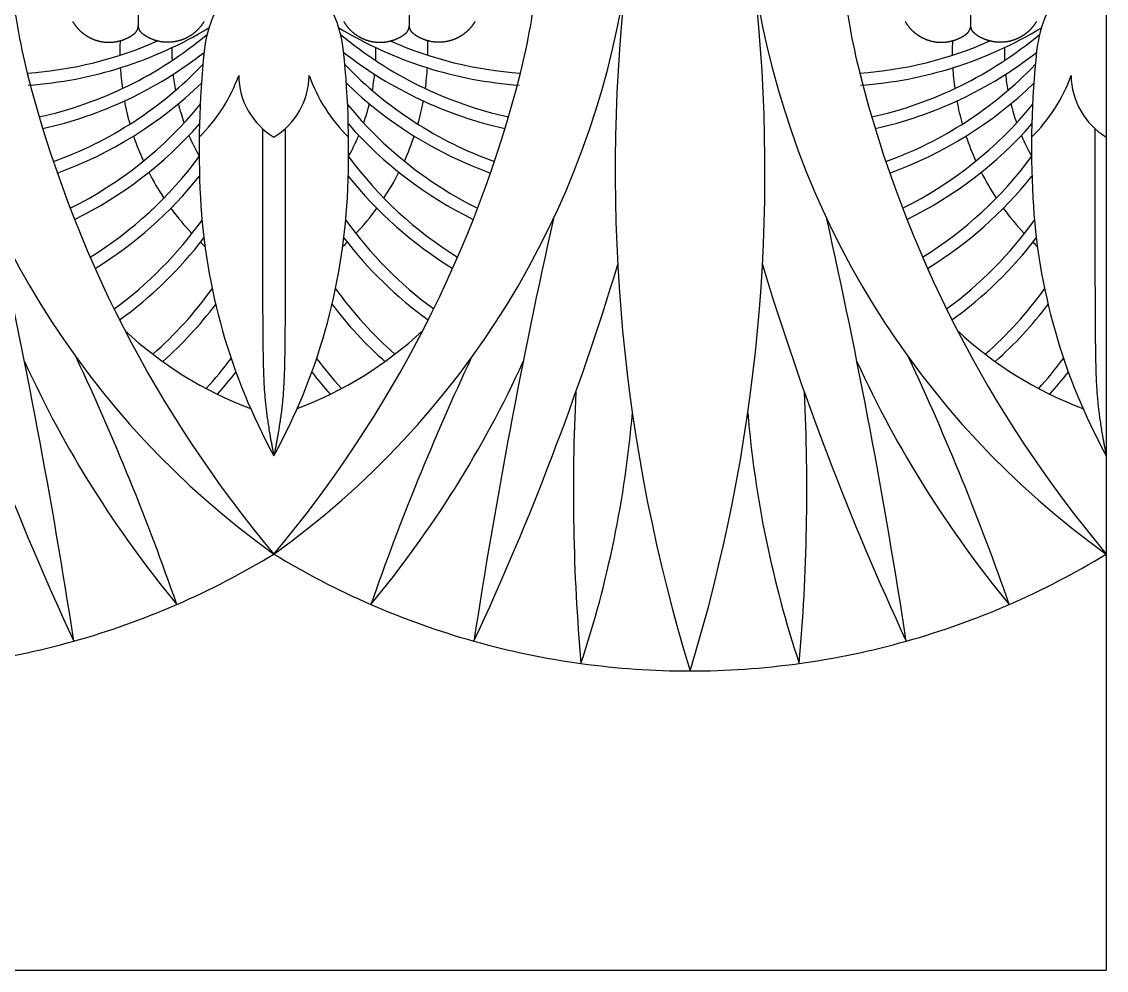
# Model space of a CAD drawing. Extents: x -111 to 2985, y -118 to 122.
# Drawn here: x 88.56 to 115.93, y 84.84 to 108.78 of the extents above; entities that cross this region are included whole.
import ezdxf

# ---------------------------------------------------------------- set-up
doc = ezdxf.new("R2010")
doc.units = 0
doc.layers.add('LAYER_03', color=5, linetype='CONTINUOUS')

msp = doc.modelspace()

# ---------------------------------------------------------------- linework, layer by layer
at = {"layer": 'LAYER_03'}
for points in [[(73.914, 121.562), (73.914, 84.838), (115.933, 84.838)], [(115.933, 121.562), (115.933, 84.838)], [(89.849, 108.778), (89.853, 108.77), (89.858, 108.763), (89.862, 108.755), (89.867, 108.748), (89.872, 108.741), (89.876, 108.733), (89.881, 108.726), (89.886, 108.719), (89.891, 108.712), (89.896, 108.705), (89.901, 108.697), (89.906, 108.69), (89.911, 108.683), (89.917, 108.676), (89.922, 108.669), (89.927, 108.662), (89.932, 108.656), (89.938, 108.649), (89.943, 108.642), (89.949, 108.635), (89.955, 108.629), (89.96, 108.622), (89.966, 108.616), (89.972, 108.609), (89.978, 108.603), (89.983, 108.596), (89.989, 108.59), (89.995, 108.583), (90.001, 108.577), (90.007, 108.571), (90.013, 108.565), (90.02, 108.559), (90.026, 108.553), (90.032, 108.547), (90.038, 108.541), (90.045, 108.535), (90.051, 108.529), (90.058, 108.523), (90.064, 108.517), (90.071, 108.512), (90.077, 108.506), (90.084, 108.501), (90.09, 108.495), (90.097, 108.49), (90.104, 108.484), (90.11, 108.479), (90.117, 108.474), (90.124, 108.469), (90.131, 108.463), (90.138, 108.458), (90.145, 108.453), (90.152, 108.448), (90.159, 108.444), (90.166, 108.439), (90.173, 108.434), (90.18, 108.429), (90.187, 108.425), (90.194, 108.42), (90.201, 108.416), (90.208, 108.411), (90.216, 108.407), (90.223, 108.402), (90.23, 108.398), (90.237, 108.394), (90.245, 108.39), (90.252, 108.386), (90.259, 108.382), (90.267, 108.378), (90.274, 108.374), (90.281, 108.37), (90.289, 108.367), (90.296, 108.363), (90.304, 108.359), (90.311, 108.356), (90.319, 108.352), (90.326, 108.349), (90.334, 108.345), (90.341, 108.342), (90.349, 108.339), (90.356, 108.336), (90.364, 108.333), (90.371, 108.33), (90.379, 108.327), (90.386, 108.324), (90.394, 108.321), (90.402, 108.318), (90.41, 108.315), (90.417, 108.313), (90.425, 108.31), (90.433, 108.307), (90.441, 108.305), (90.449, 108.302), (90.457, 108.3), (90.465, 108.298), (90.473, 108.295), (90.481, 108.293), (90.489, 108.291), (90.497, 108.289), (90.506, 108.287), (90.514, 108.285), (90.522, 108.283), (90.53, 108.281), (90.538, 108.279), (90.547, 108.277), (90.555, 108.276), (90.563, 108.274), (90.572, 108.272), (90.58, 108.271), (90.589, 108.269), (90.597, 108.268), (90.605, 108.267), (90.614, 108.266), (90.622, 108.264), (90.631, 108.263), (90.639, 108.262), (90.648, 108.261), (90.657, 108.261), (90.665, 108.26), (90.674, 108.259), (90.682, 108.258), (90.691, 108.258), (90.7, 108.257), (90.708, 108.257), (90.717, 108.256), (90.725, 108.256), (90.734, 108.256), (90.743, 108.256), (90.751, 108.255), (90.76, 108.255), (90.769, 108.255), (90.778, 108.256), (90.786, 108.256), (90.795, 108.256), (90.804, 108.256), (90.812, 108.257), (90.821, 108.257), (90.83, 108.258), (90.838, 108.258), (90.847, 108.259), (90.856, 108.26), (90.864, 108.261), (90.873, 108.261), (90.882, 108.262), (90.89, 108.263), (90.899, 108.265), (90.908, 108.266), (90.916, 108.267), (90.925, 108.268), (90.933, 108.27), (90.942, 108.271), (90.951, 108.273), (90.959, 108.274), (90.968, 108.276), (90.976, 108.278), (90.985, 108.28), (90.993, 108.281), (91.002, 108.283), (91.01, 108.285), (91.019, 108.288), (91.027, 108.29), (91.035, 108.292), (91.044, 108.294), (91.052, 108.297), (91.06, 108.299), (91.069, 108.301), (91.077, 108.304), (91.085, 108.307), (91.093, 108.309), (91.102, 108.312), (91.11, 108.315), (91.118, 108.318), (91.126, 108.321), (91.134, 108.324), (91.142, 108.327), (91.15, 108.33), (91.158, 108.333), (91.166, 108.336), (91.174, 108.34), (91.182, 108.343), (91.189, 108.347), (91.197, 108.35), (91.205, 108.354), (91.213, 108.357), (91.22, 108.361), (91.228, 108.365), (91.235, 108.368), (91.243, 108.372), (91.25, 108.376), (91.258, 108.38), (91.265, 108.384), (91.273, 108.388), (91.28, 108.392), (91.287, 108.396), (91.294, 108.401), (91.302, 108.405), (91.309, 108.409), (91.316, 108.413), (91.323, 108.418), (91.33, 108.422), (91.337, 108.427), (91.344, 108.431), (91.351, 108.436), (91.357, 108.441), (91.364, 108.445), (91.371, 108.45), (91.378, 108.455), (91.384, 108.459), (91.391, 108.464), (91.392, 108.465), (91.394, 108.467), (91.395, 108.468), (91.397, 108.469), (91.399, 108.47), (91.4, 108.472), (91.402, 108.473), (91.403, 108.474), (91.405, 108.475), (91.406, 108.477), (91.408, 108.478), (91.409, 108.479), (91.411, 108.481), (91.412, 108.482), (91.414, 108.483), (91.415, 108.485), (91.417, 108.486), (91.418, 108.488), (91.42, 108.489), (91.421, 108.49), (91.422, 108.492), (91.424, 108.493), (91.425, 108.495), (91.427, 108.496), (91.428, 108.498), (91.429, 108.499), (91.431, 108.501), (91.432, 108.502), (91.434, 108.504), (91.435, 108.505), (91.436, 108.507), (91.438, 108.508), (91.439, 108.51), (91.44, 108.511), (91.441, 108.513), (91.443, 108.515), (91.444, 108.516), (91.445, 108.518), (91.447, 108.52), (91.448, 108.521), (91.449, 108.523), (91.45, 108.524), (91.451, 108.526), (91.453, 108.528), (91.454, 108.53), (91.455, 108.531), (91.456, 108.533), (91.457, 108.535), (91.458, 108.536), (91.46, 108.538), (91.461, 108.54), (91.462, 108.542), (91.463, 108.543), (91.464, 108.545), (91.465, 108.547), (91.466, 108.549), (91.467, 108.551), (91.468, 108.552), (91.469, 108.554), (91.47, 108.556), (91.471, 108.558), (91.472, 108.56), (91.473, 108.562), (91.474, 108.563), (91.475, 108.565), (91.476, 108.567), (91.477, 108.569), (91.477, 108.571), (91.478, 108.573), (91.479, 108.575), (91.48, 108.577), (91.481, 108.578), (91.482, 108.58), (91.482, 108.582), (91.483, 108.584), (91.484, 108.586), (91.485, 108.588), (91.486, 108.59), (91.486, 108.592), (91.487, 108.594), (91.488, 108.596), (91.488, 108.598), (91.489, 108.6), (91.49, 108.602), (91.49, 108.604), (91.491, 108.606), (91.492, 108.608), (91.492, 108.61), (91.493, 108.611), (91.493, 108.613), (91.494, 108.615), (91.494, 108.617), (91.495, 108.619), (91.495, 108.621), (91.496, 108.623), (91.496, 108.625), (91.497, 108.627), (91.497, 108.629), (91.498, 108.631), (91.498, 108.633), (91.498, 108.635), (91.499, 108.637), (91.499, 108.639), (91.5, 108.641), (91.5, 108.643), (91.5, 108.645), (91.501, 108.647), (91.501, 108.649), (91.501, 108.651), (91.501, 108.653), (91.502, 108.655), (91.502, 108.657), (91.502, 108.659), (91.502, 108.661), (91.503, 108.663), (91.503, 108.665), (91.503, 108.667), (91.503, 108.669), (91.503, 108.671), (91.503, 108.673), (91.503, 108.675), (91.503, 108.677), (91.504, 108.679), (91.504, 108.681), (91.504, 108.683), (91.504, 108.685), (91.504, 108.687), (91.504, 108.689), (91.504, 110.05)], [(99.998, 108.778), (99.994, 108.77), (99.989, 108.763), (99.985, 108.755), (99.98, 108.748), (99.975, 108.741), (99.971, 108.733), (99.966, 108.726), (99.961, 108.719), (99.956, 108.712), (99.951, 108.705), (99.946, 108.697), (99.941, 108.69), (99.936, 108.683), (99.931, 108.676), (99.925, 108.669), (99.92, 108.662), (99.915, 108.656), (99.909, 108.649), (99.904, 108.642), (99.898, 108.635), (99.893, 108.629), (99.887, 108.622), (99.881, 108.616), (99.876, 108.609), (99.87, 108.603), (99.864, 108.596), (99.858, 108.59), (99.852, 108.583), (99.846, 108.577), (99.84, 108.571), (99.834, 108.565), (99.828, 108.559), (99.821, 108.553), (99.815, 108.547), (99.809, 108.541), (99.802, 108.535), (99.796, 108.529), (99.79, 108.523), (99.783, 108.517), (99.777, 108.512), (99.77, 108.506), (99.764, 108.501), (99.757, 108.495), (99.75, 108.49), (99.744, 108.484), (99.737, 108.479), (99.73, 108.474), (99.723, 108.469), (99.716, 108.463), (99.709, 108.458), (99.703, 108.453), (99.696, 108.448), (99.689, 108.444), (99.682, 108.439), (99.675, 108.434), (99.667, 108.429), (99.66, 108.425), (99.653, 108.42), (99.646, 108.416), (99.639, 108.411), (99.632, 108.407), (99.624, 108.402), (99.617, 108.398), (99.61, 108.394), (99.603, 108.39), (99.595, 108.386), (99.588, 108.382), (99.581, 108.378), (99.573, 108.374), (99.566, 108.37), (99.558, 108.367), (99.551, 108.363), (99.544, 108.359), (99.536, 108.356), (99.529, 108.352), (99.521, 108.349), (99.514, 108.345), (99.506, 108.342), (99.499, 108.339), (99.491, 108.336), (99.484, 108.333), (99.476, 108.33), (99.468, 108.327), (99.461, 108.324), (99.453, 108.321), (99.445, 108.318), (99.438, 108.315), (99.43, 108.313), (99.422, 108.31), (99.414, 108.307), (99.406, 108.305), (99.398, 108.302), (99.39, 108.3), (99.382, 108.298), (99.374, 108.295), (99.366, 108.293), (99.358, 108.291), (99.35, 108.289), (99.342, 108.287), (99.334, 108.285), (99.325, 108.283), (99.317, 108.281), (99.309, 108.279), (99.3, 108.277), (99.292, 108.276), (99.284, 108.274), (99.275, 108.272), (99.267, 108.271), (99.259, 108.269), (99.25, 108.268), (99.242, 108.267), (99.233, 108.266), (99.225, 108.264), (99.216, 108.263), (99.208, 108.262), (99.199, 108.261), (99.191, 108.261), (99.182, 108.26), (99.174, 108.259), (99.165, 108.258), (99.156, 108.258), (99.148, 108.257), (99.139, 108.257), (99.13, 108.256), (99.122, 108.256), (99.113, 108.256), (99.104, 108.256), (99.096, 108.255), (99.087, 108.255), (99.078, 108.255), (99.07, 108.256), (99.061, 108.256), (99.052, 108.256), (99.044, 108.256), (99.035, 108.257), (99.026, 108.257), (99.018, 108.258), (99.009, 108.258), (99, 108.259), (98.992, 108.26), (98.983, 108.261), (98.974, 108.261), (98.966, 108.262), (98.957, 108.263), (98.948, 108.265), (98.94, 108.266), (98.931, 108.267), (98.922, 108.268), (98.914, 108.27), (98.905, 108.271), (98.897, 108.273), (98.888, 108.274), (98.88, 108.276), (98.871, 108.278), (98.862, 108.28), (98.854, 108.281), (98.846, 108.283), (98.837, 108.285), (98.829, 108.288), (98.82, 108.29), (98.812, 108.292), (98.804, 108.294), (98.795, 108.297), (98.787, 108.299), (98.779, 108.301), (98.77, 108.304), (98.762, 108.307), (98.754, 108.309), (98.746, 108.312), (98.738, 108.315), (98.729, 108.318), (98.721, 108.321), (98.713, 108.324), (98.705, 108.327), (98.697, 108.33), (98.689, 108.333), (98.681, 108.336), (98.674, 108.34), (98.666, 108.343), (98.658, 108.347), (98.65, 108.35), (98.642, 108.354), (98.635, 108.357), (98.627, 108.361), (98.619, 108.365), (98.612, 108.368), (98.604, 108.372), (98.597, 108.376), (98.589, 108.38), (98.582, 108.384), (98.575, 108.388), (98.567, 108.392), (98.56, 108.396), (98.553, 108.401), (98.546, 108.405), (98.538, 108.409), (98.531, 108.413), (98.524, 108.418), (98.517, 108.422), (98.51, 108.427), (98.503, 108.431), (98.497, 108.436), (98.49, 108.441), (98.483, 108.445), (98.476, 108.45), (98.47, 108.455), (98.463, 108.459), (98.456, 108.464), (98.455, 108.465), (98.453, 108.467), (98.452, 108.468), (98.45, 108.469), (98.449, 108.47), (98.447, 108.472), (98.446, 108.473), (98.444, 108.474), (98.443, 108.475), (98.441, 108.477), (98.44, 108.478), (98.438, 108.479), (98.437, 108.481), (98.435, 108.482), (98.434, 108.483), (98.432, 108.485), (98.431, 108.486), (98.429, 108.488), (98.428, 108.489), (98.426, 108.49), (98.425, 108.492), (98.423, 108.493), (98.422, 108.495), (98.421, 108.496), (98.419, 108.498), (98.418, 108.499), (98.416, 108.501), (98.415, 108.502), (98.414, 108.504), (98.412, 108.505), (98.411, 108.507), (98.41, 108.508), (98.408, 108.51), (98.407, 108.511), (98.406, 108.513), (98.405, 108.515), (98.403, 108.516), (98.402, 108.518), (98.401, 108.52), (98.399, 108.521), (98.398, 108.523), (98.397, 108.524), (98.396, 108.526), (98.395, 108.528), (98.393, 108.53), (98.392, 108.531), (98.391, 108.533), (98.39, 108.535), (98.389, 108.536), (98.388, 108.538), (98.387, 108.54), (98.386, 108.542), (98.384, 108.543), (98.383, 108.545), (98.382, 108.547), (98.381, 108.549), (98.38, 108.551), (98.379, 108.552), (98.378, 108.554), (98.377, 108.556), (98.376, 108.558), (98.375, 108.56), (98.374, 108.562), (98.373, 108.563), (98.372, 108.565), (98.372, 108.567), (98.371, 108.569), (98.37, 108.571), (98.369, 108.573), (98.368, 108.575), (98.367, 108.577), (98.366, 108.578), (98.366, 108.58), (98.365, 108.582), (98.364, 108.584), (98.363, 108.586), (98.362, 108.588), (98.362, 108.59), (98.361, 108.592), (98.36, 108.594), (98.36, 108.596), (98.359, 108.598), (98.358, 108.6), (98.358, 108.602), (98.357, 108.604), (98.356, 108.606), (98.356, 108.608), (98.355, 108.61), (98.355, 108.611), (98.354, 108.613), (98.353, 108.615), (98.353, 108.617), (98.352, 108.619), (98.352, 108.621), (98.351, 108.623), (98.351, 108.625), (98.35, 108.627), (98.35, 108.629), (98.35, 108.631), (98.349, 108.633), (98.349, 108.635), (98.348, 108.637), (98.348, 108.639), (98.348, 108.641), (98.347, 108.643), (98.347, 108.645), (98.347, 108.647), (98.346, 108.649), (98.346, 108.651), (98.346, 108.653), (98.346, 108.655), (98.345, 108.657), (98.345, 108.659), (98.345, 108.661), (98.345, 108.663), (98.345, 108.665), (98.344, 108.667), (98.344, 108.669), (98.344, 108.671), (98.344, 108.673), (98.344, 108.675), (98.344, 108.677), (98.344, 108.679), (98.344, 108.681), (98.344, 108.683), (98.344, 108.685), (98.344, 108.687), (98.344, 108.689), (98.344, 110.05)], [(110.859, 108.778), (110.863, 108.77), (110.868, 108.763), (110.872, 108.755), (110.877, 108.748), (110.881, 108.741), (110.886, 108.733), (110.891, 108.726), (110.896, 108.719), (110.901, 108.712), (110.906, 108.705), (110.911, 108.697), (110.916, 108.69), (110.921, 108.683), (110.926, 108.676), (110.931, 108.669), (110.937, 108.662), (110.942, 108.656), (110.948, 108.649), (110.953, 108.642), (110.959, 108.635), (110.964, 108.629), (110.97, 108.622), (110.976, 108.616), (110.981, 108.609), (110.987, 108.603), (110.993, 108.596), (110.999, 108.59), (111.005, 108.583), (111.011, 108.577), (111.017, 108.571), (111.023, 108.565), (111.029, 108.559), (111.036, 108.553), (111.042, 108.547), (111.048, 108.541), (111.054, 108.535), (111.061, 108.529), (111.067, 108.523), (111.074, 108.517), (111.08, 108.512), (111.087, 108.506), (111.093, 108.501), (111.1, 108.495), (111.107, 108.49), (111.113, 108.484), (111.12, 108.479), (111.127, 108.474), (111.134, 108.469), (111.141, 108.463), (111.148, 108.458), (111.154, 108.453), (111.161, 108.448), (111.168, 108.444), (111.175, 108.439), (111.182, 108.434), (111.189, 108.429), (111.197, 108.425), (111.204, 108.42), (111.211, 108.416), (111.218, 108.411), (111.225, 108.407), (111.232, 108.402), (111.24, 108.398), (111.247, 108.394), (111.254, 108.39), (111.262, 108.386), (111.269, 108.382), (111.276, 108.378), (111.284, 108.374), (111.291, 108.37), (111.298, 108.367), (111.306, 108.363), (111.313, 108.359), (111.321, 108.356), (111.328, 108.352), (111.336, 108.349), (111.343, 108.345), (111.351, 108.342), (111.358, 108.339), (111.366, 108.336), (111.373, 108.333), (111.381, 108.33), (111.389, 108.327), (111.396, 108.324), (111.404, 108.321), (111.412, 108.318), (111.419, 108.315), (111.427, 108.313), (111.435, 108.31), (111.443, 108.307), (111.451, 108.305), (111.459, 108.302), (111.467, 108.3), (111.475, 108.298), (111.483, 108.295), (111.491, 108.293), (111.499, 108.291), (111.507, 108.289), (111.515, 108.287), (111.523, 108.285), (111.532, 108.283), (111.54, 108.281), (111.548, 108.279), (111.556, 108.277), (111.565, 108.276), (111.573, 108.274), (111.581, 108.272), (111.59, 108.271), (111.598, 108.269), (111.607, 108.268), (111.615, 108.267), (111.624, 108.266), (111.632, 108.264), (111.641, 108.263), (111.649, 108.262), (111.658, 108.261), (111.666, 108.261), (111.675, 108.26), (111.683, 108.259), (111.692, 108.258), (111.701, 108.258), (111.709, 108.257), (111.718, 108.257), (111.727, 108.256), (111.735, 108.256), (111.744, 108.256), (111.753, 108.256), (111.761, 108.255), (111.77, 108.255), (111.779, 108.255), (111.787, 108.256), (111.796, 108.256), (111.805, 108.256), (111.813, 108.256), (111.822, 108.257), (111.831, 108.257), (111.839, 108.258), (111.848, 108.258), (111.857, 108.259), (111.865, 108.26), (111.874, 108.261), (111.883, 108.261), (111.891, 108.262), (111.9, 108.263), (111.909, 108.265), (111.917, 108.266), (111.926, 108.267), (111.935, 108.268), (111.943, 108.27), (111.952, 108.271), (111.96, 108.273), (111.969, 108.274), (111.977, 108.276), (111.986, 108.278), (111.994, 108.28), (112.003, 108.281), (112.011, 108.283), (112.02, 108.285), (112.028, 108.288), (112.037, 108.29), (112.045, 108.292), (112.053, 108.294), (112.062, 108.297), (112.07, 108.299), (112.078, 108.301), (112.087, 108.304), (112.095, 108.307), (112.103, 108.309), (112.111, 108.312), (112.119, 108.315), (112.127, 108.318), (112.136, 108.321), (112.144, 108.324), (112.152, 108.327), (112.16, 108.33), (112.168, 108.333), (112.175, 108.336), (112.183, 108.34), (112.191, 108.343), (112.199, 108.347), (112.207, 108.35), (112.215, 108.354), (112.222, 108.357), (112.23, 108.361), (112.237, 108.365), (112.245, 108.368), (112.253, 108.372), (112.26, 108.376), (112.268, 108.38), (112.275, 108.384), (112.282, 108.388), (112.29, 108.392), (112.297, 108.396), (112.304, 108.401), (112.311, 108.405), (112.318, 108.409), (112.326, 108.413), (112.333, 108.418), (112.34, 108.422), (112.347, 108.427), (112.353, 108.431), (112.36, 108.436), (112.367, 108.441), (112.374, 108.445), (112.381, 108.45), (112.387, 108.455), (112.394, 108.459), (112.4, 108.464), (112.402, 108.465), (112.404, 108.467), (112.405, 108.468), (112.407, 108.469), (112.408, 108.47), (112.41, 108.472), (112.411, 108.473), (112.413, 108.474), (112.414, 108.475), (112.416, 108.477), (112.417, 108.478), (112.419, 108.479), (112.42, 108.481), (112.422, 108.482), (112.423, 108.483), (112.425, 108.485), (112.426, 108.486), (112.428, 108.488), (112.429, 108.489), (112.431, 108.49), (112.432, 108.492), (112.434, 108.493), (112.435, 108.495), (112.436, 108.496), (112.438, 108.498), (112.439, 108.499), (112.44, 108.501), (112.442, 108.502), (112.443, 108.504), (112.445, 108.505), (112.446, 108.507), (112.447, 108.508), (112.449, 108.51), (112.45, 108.511), (112.451, 108.513), (112.452, 108.515), (112.454, 108.516), (112.455, 108.518), (112.456, 108.52), (112.457, 108.521), (112.459, 108.523), (112.46, 108.524), (112.461, 108.526), (112.462, 108.528), (112.463, 108.53), (112.465, 108.531), (112.466, 108.533), (112.467, 108.535), (112.468, 108.536), (112.469, 108.538), (112.47, 108.54), (112.471, 108.542), (112.473, 108.543), (112.474, 108.545), (112.475, 108.547), (112.476, 108.549), (112.477, 108.551), (112.478, 108.552), (112.479, 108.554), (112.48, 108.556), (112.481, 108.558), (112.482, 108.56), (112.483, 108.562), (112.484, 108.563), (112.484, 108.565), (112.485, 108.567), (112.486, 108.569), (112.487, 108.571), (112.488, 108.573), (112.489, 108.575), (112.49, 108.577), (112.491, 108.578), (112.491, 108.58), (112.492, 108.582), (112.493, 108.584), (112.494, 108.586), (112.495, 108.588), (112.495, 108.59), (112.496, 108.592), (112.497, 108.594), (112.497, 108.596), (112.498, 108.598), (112.499, 108.6), (112.499, 108.602), (112.5, 108.604), (112.501, 108.606), (112.501, 108.608), (112.502, 108.61), (112.502, 108.611), (112.503, 108.613), (112.504, 108.615), (112.504, 108.617), (112.505, 108.619), (112.505, 108.621), (112.506, 108.623), (112.506, 108.625), (112.507, 108.627), (112.507, 108.629), (112.507, 108.631), (112.508, 108.633), (112.508, 108.635), (112.509, 108.637), (112.509, 108.639), (112.509, 108.641), (112.51, 108.643), (112.51, 108.645), (112.51, 108.647), (112.511, 108.649), (112.511, 108.651), (112.511, 108.653), (112.511, 108.655), (112.512, 108.657), (112.512, 108.659), (112.512, 108.661), (112.512, 108.663), (112.512, 108.665), (112.513, 108.667), (112.513, 108.669), (112.513, 108.671), (112.513, 108.673), (112.513, 108.675), (112.513, 108.677), (112.513, 108.679), (112.513, 108.681), (112.513, 108.683), (112.513, 108.685), (112.513, 108.687), (112.513, 108.689), (112.513, 110.05)], [(93.158, 108.778), (93.154, 108.77), (93.149, 108.763), (93.145, 108.755), (93.14, 108.748), (93.136, 108.741), (93.131, 108.733), (93.126, 108.726), (93.121, 108.719), (93.116, 108.712), (93.111, 108.705), (93.106, 108.697), (93.101, 108.69), (93.096, 108.683), (93.091, 108.676), (93.086, 108.669), (93.08, 108.662), (93.075, 108.656), (93.069, 108.649), (93.064, 108.642), (93.058, 108.635), (93.053, 108.629), (93.047, 108.622), (93.041, 108.616), (93.036, 108.609), (93.03, 108.603), (93.024, 108.596), (93.018, 108.59), (93.012, 108.583), (93.006, 108.577), (93, 108.571), (92.994, 108.565), (92.988, 108.559), (92.982, 108.553), (92.975, 108.547), (92.969, 108.541), (92.963, 108.535), (92.956, 108.529), (92.95, 108.523), (92.943, 108.517), (92.937, 108.512), (92.93, 108.506), (92.924, 108.501), (92.917, 108.495), (92.91, 108.49), (92.904, 108.484), (92.897, 108.479), (92.89, 108.474), (92.883, 108.469), (92.876, 108.463), (92.87, 108.458), (92.863, 108.453), (92.856, 108.448), (92.849, 108.444), (92.842, 108.439), (92.835, 108.434), (92.828, 108.429), (92.821, 108.425), (92.813, 108.42), (92.806, 108.416), (92.799, 108.411), (92.792, 108.407), (92.785, 108.402), (92.777, 108.398), (92.77, 108.394), (92.763, 108.39), (92.755, 108.386), (92.748, 108.382), (92.741, 108.378), (92.733, 108.374), (92.726, 108.37), (92.719, 108.367), (92.711, 108.363), (92.704, 108.359), (92.696, 108.356), (92.689, 108.352), (92.681, 108.349), (92.674, 108.345), (92.666, 108.342), (92.659, 108.339), (92.651, 108.336), (92.644, 108.333), (92.636, 108.33), (92.629, 108.327), (92.621, 108.324), (92.613, 108.321), (92.605, 108.318), (92.598, 108.315), (92.59, 108.313), (92.582, 108.31), (92.574, 108.307), (92.566, 108.305), (92.558, 108.302), (92.55, 108.3), (92.542, 108.298), (92.534, 108.295), (92.526, 108.293), (92.518, 108.291), (92.51, 108.289), (92.502, 108.287), (92.494, 108.285), (92.485, 108.283), (92.477, 108.281), (92.469, 108.279), (92.461, 108.277), (92.452, 108.276), (92.444, 108.274), (92.436, 108.272), (92.427, 108.271), (92.419, 108.269), (92.41, 108.268), (92.402, 108.267), (92.393, 108.266), (92.385, 108.264), (92.376, 108.263), (92.368, 108.262), (92.359, 108.261), (92.351, 108.261), (92.342, 108.26), (92.334, 108.259), (92.325, 108.258), (92.316, 108.258), (92.308, 108.257), (92.299, 108.257), (92.291, 108.256), (92.282, 108.256), (92.273, 108.256), (92.265, 108.256), (92.256, 108.255), (92.247, 108.255), (92.239, 108.255), (92.23, 108.256), (92.221, 108.256), (92.212, 108.256), (92.204, 108.256), (92.195, 108.257), (92.186, 108.257), (92.178, 108.258), (92.169, 108.258), (92.16, 108.259), (92.152, 108.26), (92.143, 108.261), (92.134, 108.261), (92.126, 108.262), (92.117, 108.263), (92.108, 108.265), (92.1, 108.266), (92.091, 108.267), (92.083, 108.268), (92.074, 108.27), (92.065, 108.271), (92.057, 108.273), (92.048, 108.274), (92.04, 108.276), (92.031, 108.278), (92.023, 108.28), (92.014, 108.281), (92.006, 108.283), (91.997, 108.285), (91.989, 108.288), (91.98, 108.29), (91.972, 108.292), (91.964, 108.294), (91.955, 108.297), (91.947, 108.299), (91.939, 108.301), (91.93, 108.304), (91.922, 108.307), (91.914, 108.309), (91.906, 108.312), (91.898, 108.315), (91.89, 108.318), (91.882, 108.321), (91.873, 108.324), (91.865, 108.327), (91.857, 108.33), (91.85, 108.333), (91.842, 108.336), (91.834, 108.34), (91.826, 108.343), (91.818, 108.347), (91.81, 108.35), (91.803, 108.354), (91.795, 108.357), (91.787, 108.361), (91.78, 108.365), (91.772, 108.368), (91.764, 108.372), (91.757, 108.376), (91.75, 108.38), (91.742, 108.384), (91.735, 108.388), (91.727, 108.392), (91.72, 108.396), (91.713, 108.401), (91.706, 108.405), (91.699, 108.409), (91.692, 108.413), (91.684, 108.418), (91.677, 108.422), (91.671, 108.427), (91.664, 108.431), (91.657, 108.436), (91.65, 108.441), (91.643, 108.445), (91.636, 108.45), (91.63, 108.455), (91.623, 108.459), (91.617, 108.464), (91.615, 108.465), (91.614, 108.467), (91.612, 108.468), (91.61, 108.469), (91.609, 108.47), (91.607, 108.472), (91.606, 108.473), (91.604, 108.474), (91.603, 108.475), (91.601, 108.477), (91.6, 108.478), (91.598, 108.479), (91.597, 108.481), (91.595, 108.482), (91.594, 108.483), (91.592, 108.485), (91.591, 108.486), (91.589, 108.488), (91.588, 108.489), (91.586, 108.49), (91.585, 108.492), (91.584, 108.493), (91.582, 108.495), (91.581, 108.496), (91.579, 108.498), (91.578, 108.499), (91.577, 108.501), (91.575, 108.502), (91.574, 108.504), (91.573, 108.505), (91.571, 108.507), (91.57, 108.508), (91.569, 108.51), (91.567, 108.511), (91.566, 108.513), (91.565, 108.515), (91.563, 108.516), (91.562, 108.518), (91.561, 108.52), (91.56, 108.521), (91.558, 108.523), (91.557, 108.524), (91.556, 108.526), (91.555, 108.528), (91.554, 108.53), (91.552, 108.531), (91.551, 108.533), (91.55, 108.535), (91.549, 108.536), (91.548, 108.538), (91.547, 108.54), (91.546, 108.542), (91.545, 108.543), (91.544, 108.545), (91.542, 108.547), (91.541, 108.549), (91.54, 108.551), (91.539, 108.552), (91.538, 108.554), (91.537, 108.556), (91.536, 108.558), (91.535, 108.56), (91.534, 108.562), (91.534, 108.563), (91.533, 108.565), (91.532, 108.567), (91.531, 108.569), (91.53, 108.571), (91.529, 108.573), (91.528, 108.575), (91.527, 108.577), (91.527, 108.578), (91.526, 108.58), (91.525, 108.582), (91.524, 108.584), (91.523, 108.586), (91.523, 108.588), (91.522, 108.59), (91.521, 108.592), (91.52, 108.594), (91.52, 108.596), (91.519, 108.598), (91.518, 108.6), (91.518, 108.602), (91.517, 108.604), (91.516, 108.606), (91.516, 108.608), (91.515, 108.61), (91.515, 108.611), (91.514, 108.613), (91.514, 108.615), (91.513, 108.617), (91.513, 108.619), (91.512, 108.621), (91.512, 108.623), (91.511, 108.625), (91.511, 108.627), (91.51, 108.629), (91.51, 108.631), (91.509, 108.633), (91.509, 108.635), (91.509, 108.637), (91.508, 108.639), (91.508, 108.641), (91.507, 108.643), (91.507, 108.645), (91.507, 108.647), (91.507, 108.649), (91.506, 108.651), (91.506, 108.653), (91.506, 108.655), (91.506, 108.657), (91.505, 108.659), (91.505, 108.661), (91.505, 108.663), (91.505, 108.665), (91.505, 108.667), (91.504, 108.669), (91.504, 108.671), (91.504, 108.673), (91.504, 108.675), (91.504, 108.677), (91.504, 108.679), (91.504, 108.681), (91.504, 108.683), (91.504, 108.685), (91.504, 108.687), (91.504, 108.689)], [(96.689, 108.778), (96.693, 108.77), (96.698, 108.763), (96.702, 108.755), (96.707, 108.748), (96.712, 108.741), (96.716, 108.733), (96.721, 108.726), (96.726, 108.719), (96.731, 108.712), (96.736, 108.705), (96.741, 108.697), (96.746, 108.69), (96.751, 108.683), (96.756, 108.676), (96.762, 108.669), (96.767, 108.662), (96.772, 108.656), (96.778, 108.649), (96.783, 108.642), (96.789, 108.635), (96.794, 108.629), (96.8, 108.622), (96.806, 108.616), (96.812, 108.609), (96.817, 108.603), (96.823, 108.596), (96.829, 108.59), (96.835, 108.583), (96.841, 108.577), (96.847, 108.571), (96.853, 108.565), (96.859, 108.559), (96.866, 108.553), (96.872, 108.547), (96.878, 108.541), (96.885, 108.535), (96.891, 108.529), (96.897, 108.523), (96.904, 108.517), (96.91, 108.512), (96.917, 108.506), (96.924, 108.501), (96.93, 108.495), (96.937, 108.49), (96.944, 108.484), (96.95, 108.479), (96.957, 108.474), (96.964, 108.469), (96.971, 108.463), (96.978, 108.458), (96.985, 108.453), (96.992, 108.448), (96.998, 108.444), (97.006, 108.439), (97.013, 108.434), (97.02, 108.429), (97.027, 108.425), (97.034, 108.42), (97.041, 108.416), (97.048, 108.411), (97.055, 108.407), (97.063, 108.402), (97.07, 108.398), (97.077, 108.394), (97.084, 108.39), (97.092, 108.386), (97.099, 108.382), (97.106, 108.378), (97.114, 108.374), (97.121, 108.37), (97.129, 108.367), (97.136, 108.363), (97.143, 108.359), (97.151, 108.356), (97.158, 108.352), (97.166, 108.349), (97.173, 108.345), (97.181, 108.342), (97.188, 108.339), (97.196, 108.336), (97.203, 108.333), (97.211, 108.33), (97.219, 108.327), (97.226, 108.324), (97.234, 108.321), (97.242, 108.318), (97.25, 108.315), (97.257, 108.313), (97.265, 108.31), (97.273, 108.307), (97.281, 108.305), (97.289, 108.302), (97.297, 108.3), (97.305, 108.298), (97.313, 108.295), (97.321, 108.293), (97.329, 108.291), (97.337, 108.289), (97.345, 108.287), (97.354, 108.285), (97.362, 108.283), (97.37, 108.281), (97.378, 108.279), (97.387, 108.277), (97.395, 108.276), (97.403, 108.274), (97.412, 108.272), (97.42, 108.271), (97.428, 108.269), (97.437, 108.268), (97.445, 108.267), (97.454, 108.266), (97.462, 108.264), (97.471, 108.263), (97.479, 108.262), (97.488, 108.261), (97.496, 108.261), (97.505, 108.26), (97.514, 108.259), (97.522, 108.258), (97.531, 108.258), (97.539, 108.257), (97.548, 108.257), (97.557, 108.256), (97.565, 108.256), (97.574, 108.256), (97.583, 108.256), (97.591, 108.255), (97.6, 108.255), (97.609, 108.255), (97.617, 108.256), (97.626, 108.256), (97.635, 108.256), (97.643, 108.256), (97.652, 108.257), (97.661, 108.257), (97.67, 108.258), (97.678, 108.258), (97.687, 108.259), (97.696, 108.26), (97.704, 108.261), (97.713, 108.261), (97.722, 108.262), (97.73, 108.263), (97.739, 108.265), (97.747, 108.266), (97.756, 108.267), (97.765, 108.268), (97.773, 108.27), (97.782, 108.271), (97.79, 108.273), (97.799, 108.274), (97.808, 108.276), (97.816, 108.278), (97.825, 108.28), (97.833, 108.281), (97.842, 108.283), (97.85, 108.285), (97.858, 108.288), (97.867, 108.29), (97.875, 108.292), (97.884, 108.294), (97.892, 108.297), (97.9, 108.299), (97.908, 108.301), (97.917, 108.304), (97.925, 108.307), (97.933, 108.309), (97.941, 108.312), (97.95, 108.315), (97.958, 108.318), (97.966, 108.321), (97.974, 108.324), (97.982, 108.327), (97.99, 108.33), (97.998, 108.333), (98.006, 108.336), (98.014, 108.34), (98.021, 108.343), (98.029, 108.347), (98.037, 108.35), (98.045, 108.354), (98.052, 108.357), (98.06, 108.361), (98.068, 108.365), (98.075, 108.368), (98.083, 108.372), (98.09, 108.376), (98.098, 108.38), (98.105, 108.384), (98.112, 108.388), (98.12, 108.392), (98.127, 108.396), (98.134, 108.401), (98.141, 108.405), (98.149, 108.409), (98.156, 108.413), (98.163, 108.418), (98.17, 108.422), (98.177, 108.427), (98.184, 108.431), (98.19, 108.436), (98.197, 108.441), (98.204, 108.445), (98.211, 108.45), (98.217, 108.455), (98.224, 108.459), (98.231, 108.464), (98.232, 108.465), (98.234, 108.467), (98.235, 108.468), (98.237, 108.469), (98.238, 108.47), (98.24, 108.472), (98.241, 108.473), (98.243, 108.474), (98.245, 108.475), (98.246, 108.477), (98.248, 108.478), (98.249, 108.479), (98.251, 108.481), (98.252, 108.482), (98.254, 108.483), (98.255, 108.485), (98.256, 108.486), (98.258, 108.488), (98.259, 108.489), (98.261, 108.49), (98.262, 108.492), (98.264, 108.493), (98.265, 108.495), (98.266, 108.496), (98.268, 108.498), (98.269, 108.499), (98.271, 108.501), (98.272, 108.502), (98.273, 108.504), (98.275, 108.505), (98.276, 108.507), (98.277, 108.508), (98.279, 108.51), (98.28, 108.511), (98.281, 108.513), (98.283, 108.515), (98.284, 108.516), (98.285, 108.518), (98.286, 108.52), (98.288, 108.521), (98.289, 108.523), (98.29, 108.524), (98.291, 108.526), (98.292, 108.528), (98.294, 108.53), (98.295, 108.531), (98.296, 108.533), (98.297, 108.535), (98.298, 108.536), (98.299, 108.538), (98.3, 108.54), (98.302, 108.542), (98.303, 108.543), (98.304, 108.545), (98.305, 108.547), (98.306, 108.549), (98.307, 108.551), (98.308, 108.552), (98.309, 108.554), (98.31, 108.556), (98.311, 108.558), (98.312, 108.56), (98.313, 108.562), (98.314, 108.563), (98.315, 108.565), (98.316, 108.567), (98.316, 108.569), (98.317, 108.571), (98.318, 108.573), (98.319, 108.575), (98.32, 108.577), (98.321, 108.578), (98.322, 108.58), (98.322, 108.582), (98.323, 108.584), (98.324, 108.586), (98.325, 108.588), (98.325, 108.59), (98.326, 108.592), (98.327, 108.594), (98.328, 108.596), (98.328, 108.598), (98.329, 108.6), (98.33, 108.602), (98.33, 108.604), (98.331, 108.606), (98.331, 108.608), (98.332, 108.61), (98.333, 108.611), (98.333, 108.613), (98.334, 108.615), (98.334, 108.617), (98.335, 108.619), (98.335, 108.621), (98.336, 108.623), (98.336, 108.625), (98.337, 108.627), (98.337, 108.629), (98.338, 108.631), (98.338, 108.633), (98.338, 108.635), (98.339, 108.637), (98.339, 108.639), (98.339, 108.641), (98.34, 108.643), (98.34, 108.645), (98.34, 108.647), (98.341, 108.649), (98.341, 108.651), (98.341, 108.653), (98.341, 108.655), (98.342, 108.657), (98.342, 108.659), (98.342, 108.661), (98.342, 108.663), (98.343, 108.665), (98.343, 108.667), (98.343, 108.669), (98.343, 108.671), (98.343, 108.673), (98.343, 108.675), (98.343, 108.677), (98.343, 108.679), (98.343, 108.681), (98.343, 108.683), (98.344, 108.685), (98.344, 108.687), (98.344, 108.689)], [(112.626, 108.464), (112.625, 108.465), (112.623, 108.467), (112.622, 108.468), (112.62, 108.469), (112.619, 108.47), (112.617, 108.472), (112.615, 108.473), (112.614, 108.474), (112.612, 108.475), (112.611, 108.477), (112.609, 108.478), (112.608, 108.479), (112.606, 108.481), (112.605, 108.482), (112.603, 108.483), (112.602, 108.485), (112.6, 108.486), (112.599, 108.488), (112.598, 108.489), (112.596, 108.49), (112.595, 108.492), (112.593, 108.493), (112.592, 108.495), (112.59, 108.496), (112.589, 108.498), (112.588, 108.499), (112.586, 108.501), (112.585, 108.502), (112.584, 108.504), (112.582, 108.505), (112.581, 108.507), (112.58, 108.508), (112.578, 108.51), (112.577, 108.511), (112.576, 108.513), (112.574, 108.515), (112.573, 108.516), (112.572, 108.518), (112.571, 108.52), (112.569, 108.521), (112.568, 108.523), (112.567, 108.524), (112.566, 108.526), (112.564, 108.528), (112.563, 108.53), (112.562, 108.531), (112.561, 108.533), (112.56, 108.535), (112.559, 108.536), (112.558, 108.538), (112.556, 108.54), (112.555, 108.542), (112.554, 108.543), (112.553, 108.545), (112.552, 108.547), (112.551, 108.549), (112.55, 108.551), (112.549, 108.552), (112.548, 108.554), (112.547, 108.556), (112.546, 108.558), (112.545, 108.56), (112.544, 108.562), (112.543, 108.563), (112.542, 108.565), (112.541, 108.567), (112.54, 108.569), (112.54, 108.571), (112.539, 108.573), (112.538, 108.575), (112.537, 108.577), (112.536, 108.578), (112.535, 108.58), (112.535, 108.582), (112.534, 108.584), (112.533, 108.586), (112.532, 108.588), (112.532, 108.59), (112.531, 108.592), (112.53, 108.594), (112.529, 108.596), (112.529, 108.598), (112.528, 108.6), (112.527, 108.602), (112.527, 108.604), (112.526, 108.606), (112.526, 108.608), (112.525, 108.61), (112.524, 108.611), (112.524, 108.613), (112.523, 108.615), (112.523, 108.617), (112.522, 108.619), (112.522, 108.621), (112.521, 108.623), (112.521, 108.625), (112.52, 108.627), (112.52, 108.629), (112.519, 108.631), (112.519, 108.633), (112.519, 108.635), (112.518, 108.637), (112.518, 108.639), (112.518, 108.641), (112.517, 108.643), (112.517, 108.645), (112.517, 108.647), (112.516, 108.649), (112.516, 108.651), (112.516, 108.653), (112.515, 108.655), (112.515, 108.657), (112.515, 108.659), (112.515, 108.661), (112.515, 108.663), (112.514, 108.665), (112.514, 108.667), (112.514, 108.669), (112.514, 108.671), (112.514, 108.673), (112.514, 108.675), (112.514, 108.677), (112.514, 108.679), (112.514, 108.681), (112.513, 108.683), (112.513, 108.685), (112.513, 108.687), (112.513, 108.689)], [(114.168, 108.778), (114.164, 108.77), (114.159, 108.763), (114.155, 108.755), (114.15, 108.748), (114.145, 108.741), (114.141, 108.733), (114.136, 108.726), (114.131, 108.719), (114.126, 108.712), (114.121, 108.705), (114.116, 108.697), (114.111, 108.69), (114.106, 108.683), (114.101, 108.676), (114.095, 108.669), (114.09, 108.662), (114.085, 108.656), (114.079, 108.649), (114.074, 108.642), (114.068, 108.635), (114.063, 108.629), (114.057, 108.622), (114.051, 108.616), (114.045, 108.609), (114.04, 108.603), (114.034, 108.596), (114.028, 108.59), (114.022, 108.583), (114.016, 108.577), (114.01, 108.571), (114.004, 108.565), (113.997, 108.559), (113.991, 108.553), (113.985, 108.547), (113.979, 108.541), (113.972, 108.535), (113.966, 108.529), (113.96, 108.523), (113.953, 108.517), (113.947, 108.512), (113.94, 108.506), (113.933, 108.501), (113.927, 108.495), (113.92, 108.49), (113.913, 108.484), (113.907, 108.479), (113.9, 108.474), (113.893, 108.469), (113.886, 108.463), (113.879, 108.458), (113.872, 108.453), (113.865, 108.448), (113.858, 108.444), (113.851, 108.439), (113.844, 108.434), (113.837, 108.429), (113.83, 108.425), (113.823, 108.42), (113.816, 108.416), (113.809, 108.411), (113.802, 108.407), (113.794, 108.402), (113.787, 108.398), (113.78, 108.394), (113.772, 108.39), (113.765, 108.386), (113.758, 108.382), (113.75, 108.378), (113.743, 108.374), (113.736, 108.37), (113.728, 108.367), (113.721, 108.363), (113.713, 108.359), (113.706, 108.356), (113.699, 108.352), (113.691, 108.349), (113.684, 108.345), (113.676, 108.342), (113.669, 108.339), (113.661, 108.336), (113.653, 108.333), (113.646, 108.33), (113.638, 108.327), (113.631, 108.324), (113.623, 108.321), (113.615, 108.318), (113.607, 108.315), (113.6, 108.313), (113.592, 108.31), (113.584, 108.307), (113.576, 108.305), (113.568, 108.302), (113.56, 108.3), (113.552, 108.298), (113.544, 108.295), (113.536, 108.293), (113.528, 108.291), (113.52, 108.289), (113.512, 108.287), (113.503, 108.285), (113.495, 108.283), (113.487, 108.281), (113.479, 108.279), (113.47, 108.277), (113.462, 108.276), (113.454, 108.274), (113.445, 108.272), (113.437, 108.271), (113.429, 108.269), (113.42, 108.268), (113.412, 108.267), (113.403, 108.266), (113.395, 108.264), (113.386, 108.263), (113.378, 108.262), (113.369, 108.261), (113.361, 108.261), (113.352, 108.26), (113.343, 108.259), (113.335, 108.258), (113.326, 108.258), (113.318, 108.257), (113.309, 108.257), (113.3, 108.256), (113.292, 108.256), (113.283, 108.256), (113.274, 108.256), (113.266, 108.255), (113.257, 108.255), (113.248, 108.255), (113.24, 108.256), (113.231, 108.256), (113.222, 108.256), (113.213, 108.256), (113.205, 108.257), (113.196, 108.257), (113.187, 108.258), (113.179, 108.258), (113.17, 108.259), (113.161, 108.26), (113.153, 108.261), (113.144, 108.261), (113.135, 108.262), (113.127, 108.263), (113.118, 108.265), (113.109, 108.266), (113.101, 108.267), (113.092, 108.268), (113.084, 108.27), (113.075, 108.271), (113.066, 108.273), (113.058, 108.274), (113.049, 108.276), (113.041, 108.278), (113.032, 108.28), (113.024, 108.281), (113.015, 108.283), (113.007, 108.285), (112.999, 108.288), (112.99, 108.29), (112.982, 108.292), (112.973, 108.294), (112.965, 108.297), (112.957, 108.299), (112.948, 108.301), (112.94, 108.304), (112.932, 108.307), (112.924, 108.309), (112.916, 108.312), (112.907, 108.315), (112.899, 108.318), (112.891, 108.321), (112.883, 108.324), (112.875, 108.327), (112.867, 108.33), (112.859, 108.333), (112.851, 108.336), (112.843, 108.34), (112.836, 108.343), (112.828, 108.347), (112.82, 108.35), (112.812, 108.354), (112.805, 108.357), (112.797, 108.361), (112.789, 108.365), (112.782, 108.368), (112.774, 108.372), (112.767, 108.376), (112.759, 108.38), (112.752, 108.384), (112.744, 108.388), (112.737, 108.392), (112.73, 108.396), (112.723, 108.401), (112.715, 108.405), (112.708, 108.409), (112.701, 108.413), (112.694, 108.418), (112.687, 108.422), (112.68, 108.427), (112.673, 108.431), (112.666, 108.436), (112.66, 108.441), (112.653, 108.445), (112.646, 108.45), (112.64, 108.455), (112.633, 108.459), (112.626, 108.464)], [(94.635, 106.077), (94.635, 106.038), (94.635, 105.999), (94.635, 105.96), (94.635, 105.922), (94.635, 105.883), (94.635, 105.845), (94.635, 105.807), (94.635, 105.769), (94.635, 105.731), (94.635, 105.694), (94.635, 105.656), (94.635, 105.619), (94.635, 105.582), (94.635, 105.545), (94.635, 105.509), (94.635, 105.472), (94.635, 105.436), (94.635, 105.4), (94.635, 105.364), (94.635, 105.328), (94.635, 105.292), (94.635, 105.257), (94.635, 105.221), (94.635, 105.186), (94.635, 105.151), (94.635, 105.117), (94.635, 105.082), (94.635, 105.047), (94.635, 105.013), (94.635, 104.979), (94.635, 104.945), (94.635, 104.911), (94.635, 104.844), (94.635, 104.778), (94.635, 104.712), (94.635, 104.647), (94.635, 104.582), (94.635, 104.519), (94.635, 104.455), (94.636, 104.393), (94.636, 104.331), (94.636, 104.269), (94.636, 104.209), (94.636, 104.148), (94.636, 104.089), (94.636, 104.03), (94.636, 103.972), (94.636, 103.914), (94.636, 103.857), (94.636, 103.8), (94.636, 103.744), (94.636, 103.689), (94.636, 103.634), (94.636, 103.58), (94.636, 103.526), (94.636, 103.473), (94.636, 103.42), (94.636, 103.368), (94.636, 103.316), (94.636, 103.265), (94.636, 103.215), (94.636, 103.165), (94.636, 103.115), (94.636, 103.067), (94.636, 103.018), (94.636, 102.97), (94.636, 102.923), (94.636, 102.876), (94.636, 102.83), (94.637, 102.784), (94.637, 102.738), (94.637, 102.693), (94.637, 102.649), (94.637, 102.605), (94.637, 102.561), (94.637, 102.518), (94.637, 102.476), (94.637, 102.434), (94.637, 102.392), (94.637, 102.351), (94.637, 102.31), (94.637, 102.27), (94.637, 102.23), (94.638, 102.19), (94.638, 102.151), (94.638, 102.112), (94.638, 102.074), (94.638, 102.036), (94.638, 101.999), (94.638, 101.962), (94.638, 101.925), (94.638, 101.889), (94.639, 101.853), (94.639, 101.818), (94.639, 101.782), (94.639, 101.748), (94.639, 101.713), (94.639, 101.679), (94.639, 101.646), (94.64, 101.612), (94.64, 101.58), (94.64, 101.547), (94.64, 101.515), (94.64, 101.483), (94.64, 101.451), (94.64, 101.42), (94.641, 101.389), (94.641, 101.358), (94.641, 101.328), (94.641, 101.298), (94.641, 101.268), (94.642, 101.239), (94.642, 101.21), (94.642, 101.181), (94.642, 101.153), (94.642, 101.124), (94.643, 101.097), (94.643, 101.069), (94.643, 101.041), (94.643, 101.014), (94.643, 100.987), (94.644, 100.961), (94.644, 100.934), (94.644, 100.908), (94.644, 100.882), (94.645, 100.857), (94.645, 100.831), (94.645, 100.806), (94.645, 100.781), (94.646, 100.756), (94.646, 100.732), (94.646, 100.708), (94.647, 100.683), (94.647, 100.66), (94.647, 100.636), (94.647, 100.612), (94.648, 100.589), (94.648, 100.566), (94.648, 100.543), (94.649, 100.52), (94.649, 100.475), (94.65, 100.43), (94.651, 100.386), (94.651, 100.343), (94.652, 100.3), (94.653, 100.258), (94.654, 100.216), (94.655, 100.175), (94.655, 100.134), (94.656, 100.094), (94.657, 100.054), (94.659, 100.015), (94.66, 99.976), (94.661, 99.937), (94.662, 99.898), (94.663, 99.86), (94.665, 99.822), (94.666, 99.785), (94.668, 99.747), (94.67, 99.71), (94.672, 99.673), (94.673, 99.636), (94.678, 99.563), (94.682, 99.49), (94.687, 99.417), (94.693, 99.344), (94.699, 99.271), (94.702, 99.234), (94.706, 99.198), (94.71, 99.161), (94.713, 99.124), (94.717, 99.086), (94.721, 99.049), (94.726, 99.011), (94.73, 98.973), (94.735, 98.935), (94.74, 98.897), (94.745, 98.858), (94.75, 98.819), (94.755, 98.779), (94.761, 98.739), (94.767, 98.699), (94.773, 98.658), (94.779, 98.616), (94.786, 98.575), (94.793, 98.532), (94.8, 98.489), (94.807, 98.446), (94.814, 98.402), (94.818, 98.38), (94.822, 98.357), (94.826, 98.335), (94.83, 98.312), (94.834, 98.289), (94.838, 98.266), (94.842, 98.243), (94.846, 98.22), (94.851, 98.196), (94.855, 98.172), (94.86, 98.149), (94.864, 98.124), (94.869, 98.1), (94.873, 98.076), (94.878, 98.051), (94.883, 98.026), (94.888, 98.001), (94.893, 97.976), (94.898, 97.95), (94.903, 97.925), (94.908, 97.899), (94.913, 97.873), (94.918, 97.847), (94.924, 97.82)], [(95.212, 106.077), (95.212, 106.038), (95.212, 105.999), (95.212, 105.96), (95.212, 105.922), (95.212, 105.883), (95.212, 105.845), (95.212, 105.807), (95.212, 105.769), (95.212, 105.731), (95.212, 105.694), (95.212, 105.656), (95.212, 105.619), (95.212, 105.582), (95.212, 105.545), (95.212, 105.509), (95.212, 105.472), (95.212, 105.436), (95.212, 105.4), (95.212, 105.364), (95.212, 105.328), (95.212, 105.292), (95.212, 105.257), (95.212, 105.221), (95.212, 105.186), (95.212, 105.151), (95.212, 105.117), (95.212, 105.082), (95.212, 105.047), (95.212, 105.013), (95.212, 104.979), (95.212, 104.945), (95.212, 104.911), (95.212, 104.844), (95.212, 104.778), (95.212, 104.712), (95.212, 104.647), (95.212, 104.582), (95.212, 104.519), (95.212, 104.455), (95.212, 104.393), (95.212, 104.331), (95.212, 104.269), (95.212, 104.209), (95.212, 104.148), (95.212, 104.089), (95.212, 104.03), (95.212, 103.972), (95.212, 103.914), (95.212, 103.857), (95.212, 103.8), (95.212, 103.744), (95.211, 103.689), (95.211, 103.634), (95.211, 103.58), (95.211, 103.526), (95.211, 103.473), (95.211, 103.42), (95.211, 103.368), (95.211, 103.316), (95.211, 103.265), (95.211, 103.215), (95.211, 103.165), (95.211, 103.115), (95.211, 103.067), (95.211, 103.018), (95.211, 102.97), (95.211, 102.923), (95.211, 102.876), (95.211, 102.83), (95.211, 102.784), (95.211, 102.738), (95.211, 102.693), (95.211, 102.649), (95.21, 102.605), (95.21, 102.561), (95.21, 102.518), (95.21, 102.476), (95.21, 102.434), (95.21, 102.392), (95.21, 102.351), (95.21, 102.31), (95.21, 102.27), (95.21, 102.23), (95.21, 102.19), (95.21, 102.151), (95.209, 102.112), (95.209, 102.074), (95.209, 102.036), (95.209, 101.999), (95.209, 101.962), (95.209, 101.925), (95.209, 101.889), (95.209, 101.853), (95.209, 101.818), (95.208, 101.782), (95.208, 101.748), (95.208, 101.713), (95.208, 101.679), (95.208, 101.646), (95.208, 101.612), (95.208, 101.58), (95.207, 101.547), (95.207, 101.515), (95.207, 101.483), (95.207, 101.451), (95.207, 101.42), (95.207, 101.389), (95.206, 101.358), (95.206, 101.328), (95.206, 101.298), (95.206, 101.268), (95.206, 101.239), (95.205, 101.21), (95.205, 101.181), (95.205, 101.153), (95.205, 101.124), (95.205, 101.097), (95.204, 101.069), (95.204, 101.041), (95.204, 101.014), (95.204, 100.987), (95.204, 100.961), (95.203, 100.934), (95.203, 100.908), (95.203, 100.882), (95.203, 100.857), (95.202, 100.831), (95.202, 100.806), (95.202, 100.781), (95.202, 100.756), (95.201, 100.732), (95.201, 100.708), (95.201, 100.683), (95.2, 100.66), (95.2, 100.636), (95.2, 100.612), (95.2, 100.589), (95.199, 100.566), (95.199, 100.543), (95.199, 100.52), (95.198, 100.475), (95.197, 100.43), (95.197, 100.386), (95.196, 100.343), (95.195, 100.3), (95.194, 100.258), (95.194, 100.216), (95.193, 100.175), (95.192, 100.134), (95.191, 100.094), (95.19, 100.054), (95.189, 100.015), (95.188, 99.976), (95.186, 99.937), (95.185, 99.898), (95.184, 99.86), (95.182, 99.822), (95.181, 99.785), (95.179, 99.747), (95.177, 99.71), (95.176, 99.673), (95.174, 99.636), (95.17, 99.563), (95.165, 99.49), (95.16, 99.417), (95.154, 99.344), (95.148, 99.271), (95.145, 99.234), (95.141, 99.198), (95.138, 99.161), (95.134, 99.124), (95.13, 99.086), (95.126, 99.049), (95.122, 99.011), (95.117, 98.973), (95.112, 98.935), (95.108, 98.897), (95.102, 98.858), (95.097, 98.819), (95.092, 98.779), (95.086, 98.739), (95.08, 98.699), (95.074, 98.658), (95.068, 98.616), (95.061, 98.575), (95.055, 98.532), (95.048, 98.489), (95.041, 98.446), (95.033, 98.402), (95.029, 98.38), (95.025, 98.357), (95.021, 98.335), (95.017, 98.312), (95.013, 98.289), (95.009, 98.266), (95.005, 98.243), (95.001, 98.22), (94.997, 98.196), (94.992, 98.172), (94.988, 98.149), (94.983, 98.124), (94.979, 98.1), (94.974, 98.076), (94.969, 98.051), (94.964, 98.026), (94.96, 98.001), (94.955, 97.976), (94.95, 97.95), (94.945, 97.925), (94.939, 97.899), (94.934, 97.873), (94.929, 97.847), (94.924, 97.82)], [(115.645, 106.077), (115.645, 106.038), (115.645, 105.999), (115.645, 105.96), (115.645, 105.922), (115.645, 105.883), (115.645, 105.845), (115.645, 105.807), (115.645, 105.769), (115.645, 105.731), (115.645, 105.694), (115.645, 105.656), (115.645, 105.619), (115.645, 105.582), (115.645, 105.545), (115.645, 105.509), (115.645, 105.472), (115.645, 105.436), (115.645, 105.4), (115.645, 105.364), (115.645, 105.328), (115.645, 105.292), (115.645, 105.257), (115.645, 105.221), (115.645, 105.186), (115.645, 105.151), (115.645, 105.117), (115.645, 105.082), (115.645, 105.047), (115.645, 105.013), (115.645, 104.979), (115.645, 104.945), (115.645, 104.911), (115.645, 104.844), (115.645, 104.778), (115.645, 104.712), (115.645, 104.647), (115.645, 104.582), (115.645, 104.519), (115.645, 104.455), (115.645, 104.393), (115.645, 104.331), (115.645, 104.269), (115.645, 104.209), (115.645, 104.148), (115.645, 104.089), (115.645, 104.03), (115.645, 103.972), (115.645, 103.914), (115.645, 103.857), (115.645, 103.8), (115.645, 103.744), (115.645, 103.689), (115.645, 103.634), (115.645, 103.58), (115.646, 103.526), (115.646, 103.473), (115.646, 103.42), (115.646, 103.368), (115.646, 103.316), (115.646, 103.265), (115.646, 103.215), (115.646, 103.165), (115.646, 103.115), (115.646, 103.067), (115.646, 103.018), (115.646, 102.97), (115.646, 102.923), (115.646, 102.876), (115.646, 102.83), (115.646, 102.784), (115.646, 102.738), (115.646, 102.693), (115.646, 102.649), (115.646, 102.605), (115.647, 102.561), (115.647, 102.518), (115.647, 102.476), (115.647, 102.434), (115.647, 102.392), (115.647, 102.351), (115.647, 102.31), (115.647, 102.27), (115.647, 102.23), (115.647, 102.19), (115.647, 102.151), (115.647, 102.112), (115.648, 102.074), (115.648, 102.036), (115.648, 101.999), (115.648, 101.962), (115.648, 101.925), (115.648, 101.889), (115.648, 101.853), (115.648, 101.818), (115.649, 101.782), (115.649, 101.748), (115.649, 101.713), (115.649, 101.679), (115.649, 101.646), (115.649, 101.612), (115.649, 101.58), (115.65, 101.547), (115.65, 101.515), (115.65, 101.483), (115.65, 101.451), (115.65, 101.42), (115.65, 101.389), (115.651, 101.358), (115.651, 101.328), (115.651, 101.298), (115.651, 101.268), (115.651, 101.239), (115.651, 101.21), (115.652, 101.181), (115.652, 101.153), (115.652, 101.124), (115.652, 101.097), (115.652, 101.069), (115.653, 101.041), (115.653, 101.014), (115.653, 100.987), (115.653, 100.961), (115.654, 100.934), (115.654, 100.908), (115.654, 100.882), (115.654, 100.857), (115.655, 100.831), (115.655, 100.806), (115.655, 100.781), (115.655, 100.756), (115.656, 100.732), (115.656, 100.708), (115.656, 100.683), (115.656, 100.66), (115.657, 100.636), (115.657, 100.612), (115.657, 100.589), (115.658, 100.566), (115.658, 100.543), (115.658, 100.52), (115.659, 100.475), (115.66, 100.43), (115.66, 100.386), (115.661, 100.343), (115.662, 100.3), (115.663, 100.258), (115.663, 100.216), (115.664, 100.175), (115.665, 100.134), (115.666, 100.094), (115.667, 100.054), (115.668, 100.015), (115.669, 99.976), (115.671, 99.937), (115.672, 99.898), (115.673, 99.86), (115.675, 99.822), (115.676, 99.785), (115.678, 99.747), (115.679, 99.71), (115.681, 99.673), (115.683, 99.636), (115.687, 99.563), (115.692, 99.49), (115.697, 99.417), (115.703, 99.344), (115.709, 99.271), (115.712, 99.234), (115.716, 99.198), (115.719, 99.161), (115.723, 99.124), (115.727, 99.086), (115.731, 99.049), (115.735, 99.011), (115.74, 98.973), (115.745, 98.935), (115.749, 98.897), (115.754, 98.858), (115.76, 98.819), (115.765, 98.779), (115.771, 98.739), (115.777, 98.699), (115.783, 98.658), (115.789, 98.616), (115.796, 98.575), (115.802, 98.532), (115.809, 98.489), (115.816, 98.446), (115.824, 98.402), (115.828, 98.38), (115.832, 98.357), (115.835, 98.335), (115.839, 98.312), (115.844, 98.289), (115.848, 98.266), (115.852, 98.243), (115.856, 98.22), (115.86, 98.196), (115.865, 98.172), (115.869, 98.149), (115.874, 98.124), (115.878, 98.1), (115.883, 98.076), (115.888, 98.051), (115.892, 98.026), (115.897, 98.001), (115.902, 97.976), (115.907, 97.95), (115.912, 97.925), (115.917, 97.899), (115.923, 97.873), (115.928, 97.847), (115.933, 97.82)]]:
    msp.add_lwpolyline(points, dxfattribs=at)
for points in [[(88.288, 109.83, 0.037471), (88.701, 107.477)], [(94.924, 95.342, 0.113125), (101.146, 107.477, 0.037471), (101.559, 109.83)], [(109.298, 109.83, 0.037471), (109.711, 107.477, 0.113125), (115.933, 95.342)], [(86.05, 109.727, 0.20129), (94.924, 95.342)], [(94.924, 95.342, 0.20129), (103.797, 109.727, 0.102217), (105.428, 92.392)], [(105.428, 92.392, 0.102217), (107.06, 109.727, 0.20129), (115.933, 95.342)], [(96.682, 108.034, 0.080881), (96.424, 108.982, 0.15025), (95.999, 109.461)], [(114.858, 109.461, 0.15025), (114.433, 108.982, 0.080881), (114.175, 108.034)], [(93.423, 108.982, 0.080881), (93.165, 108.034)], [(88.722, 107.172, 0.118881), (93.285, 108.62)], [(89.003, 106.373, 0.120903), (93.239, 108.456)], [(96.562, 108.62, 0.118881), (101.125, 107.172)], [(96.608, 108.456, 0.120903), (100.844, 106.373)], [(109.732, 107.172, 0.118881), (114.295, 108.62)], [(110.013, 106.373, 0.120903), (114.249, 108.456)], [(88.701, 107.477, 0.086055), (91.986, 108.288)], [(91.042, 108.294, 0.013677), (91.036, 107.928)], [(97.861, 108.288, 0.086055), (101.146, 107.477)], [(98.811, 107.928, 0.013677), (98.806, 108.294)], [(109.711, 107.477, 0.086055), (112.996, 108.288)], [(112.051, 108.294, 0.013677), (112.046, 107.928)], [(89.091, 106.08, 0.111596), (93.162, 108)], [(92.351, 108.119, 0.015109), (92.354, 107.794)], [(93.165, 108.034, 0.039356), (93.069, 104.334)], [(94.924, 97.82, 0.11272), (96.778, 104.334, 0.039356), (96.682, 108.034)], [(96.686, 108, 0.111596), (100.756, 106.08)], [(97.493, 107.794, 0.015109), (97.496, 108.119)], [(110.101, 106.08, 0.111596), (114.171, 108)], [(113.361, 108.119, 0.015109), (113.364, 107.794)], [(114.175, 108.034, 0.039356), (114.079, 104.334, 0.11272), (115.933, 97.82)], [(89.359, 105.246, 0.115023), (93.132, 107.692)], [(91.048, 107.612, 0.019691), (91.1, 107.088)], [(96.715, 107.692, 0.115023), (100.489, 105.246)], [(98.747, 107.088, 0.019691), (98.799, 107.612)], [(110.368, 105.246, 0.115023), (114.141, 107.692)], [(112.057, 107.612, 0.019691), (112.11, 107.088)], [(88.701, 107.477, 0.113125), (94.924, 95.342)], [(92.38, 107.447, 0.019193), (92.439, 107.039)], [(93.038, 105.861, 0.111291), (94.035, 107.415, 0.258302), (94.924, 105.861)], [(94.924, 105.861, 0.258302), (95.812, 107.415)], [(95.812, 107.415, 0.111291), (96.809, 105.861)], [(97.408, 107.039, 0.019193), (97.467, 107.447)], [(113.39, 107.447, 0.019193), (113.449, 107.039)], [(114.048, 105.861, 0.111291), (115.044, 107.415)], [(115.044, 107.415, 0.258302), (115.933, 105.861)], [(89.457, 104.957, 0.106116), (93.094, 107.223)], [(96.753, 107.223, 0.106116), (100.39, 104.957)], [(110.467, 104.957, 0.106116), (114.104, 107.223)], [(91.151, 106.775, 0.02248), (91.289, 106.19)], [(98.558, 106.19, 0.02248), (98.696, 106.775)], [(112.161, 106.775, 0.02248), (112.299, 106.19)], [(89.781, 104.07, 0.107161), (93.063, 106.687)], [(92.513, 106.702, 0.023402), (92.658, 106.221)], [(96.784, 106.687, 0.107161), (100.066, 104.07)], [(97.189, 106.221, 0.023402), (97.335, 106.702)], [(110.791, 104.07, 0.107161), (114.072, 106.687)], [(113.522, 106.702, 0.023402), (113.668, 106.221)], [(89.892, 103.785, 0.098099), (93.045, 106.194)], [(96.803, 106.194, 0.098099), (99.955, 103.785)], [(110.902, 103.785, 0.098099), (114.054, 106.194)], [(91.382, 105.889, 0.025364), (91.63, 105.258)], [(92.781, 105.906, 0.027075), (93.037, 105.384)], [(96.81, 105.384, 0.027075), (97.067, 105.906)], [(98.217, 105.258, 0.025364), (98.465, 105.889)], [(112.392, 105.889, 0.025364), (112.64, 105.258)], [(113.79, 105.906, 0.027075), (114.047, 105.384)], [(90.286, 102.833, 0.095331), (93.037, 105.37)], [(96.81, 105.37, 0.095331), (99.561, 102.833)], [(111.296, 102.833, 0.095331), (114.047, 105.37)], [(90.411, 102.551, 0.086822), (93.047, 104.881)], [(91.766, 104.975, 0.028254), (92.146, 104.323)], [(96.8, 104.881, 0.086822), (99.437, 102.551)], [(97.701, 104.323, 0.028254), (98.081, 104.975)], [(111.42, 102.551, 0.086822), (114.057, 104.881)], [(112.776, 104.975, 0.028254), (113.156, 104.323)], [(93.069, 104.334, 0.11272), (94.924, 97.82)], [(92.324, 104.068, 0.031085), (92.855, 103.429)], [(96.993, 103.429, 0.031085), (97.523, 104.068)], [(113.333, 104.068, 0.031085), (113.864, 103.429)], [(84.419, 92.392, 0.068536), (89.874, 93.143, 0.016893), (87.869, 103.802)], [(90.89, 101.527, 0.080192), (93.11, 103.771)], [(96.738, 103.771, 0.080192), (98.957, 101.527)], [(101.978, 103.802, 0.016893), (99.973, 93.143, 0.0354), (103.602, 102.645)], [(107.255, 102.645, 0.0354), (110.884, 93.143, 0.016893), (108.879, 103.802)], [(111.9, 101.527, 0.080192), (114.119, 103.771)], [(91.028, 101.25, 0.073142), (93.157, 103.322)], [(93.07, 103.21, 0.005891), (93.185, 103.102)], [(96.662, 103.102, 0.005891), (96.777, 103.21)], [(96.69, 103.322, 0.073142), (98.819, 101.25)], [(112.038, 101.25, 0.073142), (114.167, 103.322)], [(114.08, 103.21, 0.005891), (114.195, 103.102)], [(86.245, 102.645, 0.0354), (89.874, 93.143)], [(91.869, 100.384, 0.0565), (93.367, 102.037)], [(96.48, 102.037, 0.0565), (97.978, 100.384)], [(112.879, 100.384, 0.0565), (114.377, 102.037)], [(92.119, 100.198, 0.048288), (93.455, 101.642)], [(96.392, 101.642, 0.048288), (97.728, 100.198)], [(113.129, 100.198, 0.048288), (114.465, 101.642)], [(91.166, 100.979, 0.097863), (94.335, 99.014)], [(95.512, 99.014, 0.097863), (98.681, 100.979)], [(112.176, 100.979, 0.097863), (115.345, 99.014)], [(88.63, 100.199, 0.065773), (92.474, 94.069)], [(92.474, 94.069, 0.025607), (89.941, 100.294)], [(93.217, 99.518, 0.024923), (93.845, 100.279)], [(96.003, 100.279, 0.024923), (96.63, 99.518)], [(99.906, 100.294, 0.025607), (97.373, 94.069, 0.065773), (101.217, 100.199)], [(109.64, 100.199, 0.065773), (113.484, 94.069, 0.025607), (110.951, 100.294)], [(114.227, 99.518, 0.024923), (114.854, 100.279)], [(93.499, 99.375, 0.017858), (93.966, 99.934)], [(95.882, 99.934, 0.017858), (96.349, 99.375)], [(114.508, 99.375, 0.017858), (114.975, 99.934)], [(102.545, 99.429, 0.034872), (102.675, 92.581, 0.058882), (103.973, 98.902)], [(106.884, 98.902, 0.058882), (108.182, 92.581, 0.034872), (108.312, 99.429)], [(89.874, 93.143, 0.068536), (94.924, 95.342)], [(94.924, 95.342, 0.068536), (99.973, 93.143, 0.068536), (105.428, 92.392)], [(105.428, 92.392, 0.068536), (110.884, 93.143, 0.068536), (115.933, 95.342)]]:
    msp.add_lwpolyline(points, format="xyb", dxfattribs=at)

doc.saveas('drawing.dxf')
